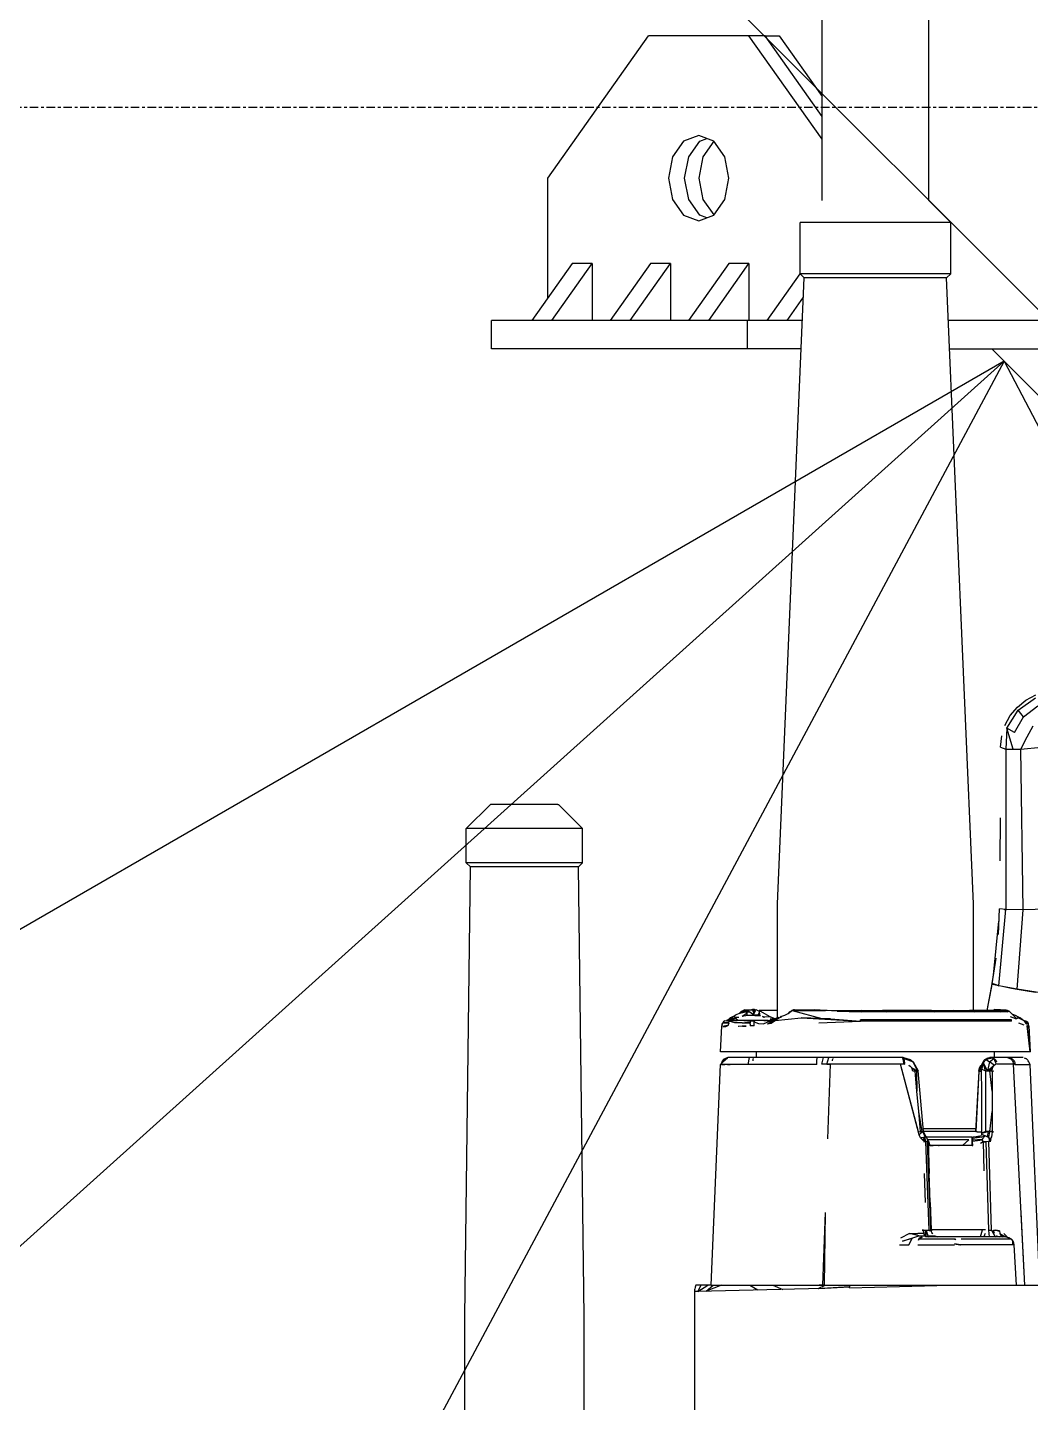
# Model space of a CAD drawing. Header units: millimetres. Extents: x -57554 to 16546, y 2142 to 98430.
# Drawn here: x -46032.6 to -45680, y 25269.2 to 25752.5 of the extents above; entities that cross this region are included whole.
import ezdxf

# ---------------------------------------------------------------- set-up
doc = ezdxf.new("R2010")
doc.units = ezdxf.units.MM
doc.linetypes.add('DXK_LINE_DOT3', pattern=[5.9187, 2.979, -0.9799, 0.9799, -0.9799])
doc.layers.add('S-Z2-A_TEXTUAL_ANNOTATION', color=7, linetype='Continuous')

msp = doc.modelspace()

# ---------------------------------------------------------------- linework, layer by layer
at = {"color": 2, "linetype": 'Continuous'}
for p, q in [((-45753.26, 25691.68), (-45753.26, 25755.66)), ((-45715.77, 25691.68), (-45715.78, 25755.66)), ((-45849.67, 25699.55), (-45814.31, 25749.55)), ((-45773.3, 25749.55), (-45814.31, 25749.55)), ((-45753.26, 25713.21), (-45778.96, 25749.55)), ((-45773.3, 25749.55), (-45768.31, 25749.55)), ((-45753.26, 25721.21), (-45773.3, 25749.55)), ((-45768.31, 25749.55), (-45753.26, 25728.27)), ((-45801.94, 25712.54), (-45805.82, 25707.05)), ((-45796.64, 25714.55), (-45801.94, 25712.54)), ((-45800.16, 25707.05), (-45796.28, 25712.54)), ((-45791.33, 25712.54), (-45796.64, 25714.55)), ((-45796.28, 25712.54), (-45793.81, 25713.48)), ((-45791.31, 25712.51), (-45795.17, 25707.05)), ((-45787.45, 25707.05), (-45791.33, 25712.54)), ((-45805.82, 25707.05), (-45807.24, 25699.55)), ((-45801.59, 25699.55), (-45800.16, 25707.05)), ((-45795.17, 25707.05), (-45796.59, 25699.55)), ((-45786.03, 25699.55), (-45787.45, 25707.05)), ((-45849.67, 25657.55), (-45849.67, 25699.55)), ((-45807.24, 25699.55), (-45805.82, 25692.05)), ((-45800.16, 25692.05), (-45801.59, 25699.55)), ((-45796.59, 25699.55), (-45795.17, 25692.05)), ((-45787.45, 25692.05), (-45786.03, 25699.55)), ((-45805.82, 25692.05), (-45801.94, 25686.56)), ((-45796.28, 25686.56), (-45800.16, 25692.05)), ((-45795.17, 25692.05), (-45791.31, 25686.6)), ((-45791.33, 25686.56), (-45787.45, 25692.05)), ((-45708.03, 25683.95), (-45715.89, 25691.79)), ((-45801.94, 25686.56), (-45796.64, 25684.55)), ((-45796.64, 25684.55), (-45791.33, 25686.56)), ((-45793.81, 25685.63), (-45796.28, 25686.56)), ((-45761.01, 25665.95), (-45761.01, 25683.95)), ((-45708.44, 25683.95), (-45761.01, 25683.95)), ((-45708.03, 25683.95), (-45708.44, 25683.95)), ((-45708.03, 25665.95), (-45708.03, 25683.95)), ((-45841.18, 25669.55), (-45855.33, 25649.55)), ((-45848.25, 25649.55), (-45834.11, 25669.55)), ((-45834.11, 25669.55), (-45841.18, 25669.55)), ((-45834.11, 25669.55), (-45834.11, 25649.55)), ((-45813.61, 25669.55), (-45827.75, 25649.55)), ((-45820.68, 25649.55), (-45806.54, 25669.55)), ((-45806.54, 25669.55), (-45813.61, 25669.55)), ((-45806.54, 25669.55), (-45806.54, 25649.55)), ((-45786.03, 25669.55), (-45800.17, 25649.55)), ((-45793.1, 25649.55), (-45778.96, 25669.55)), ((-45778.96, 25669.55), (-45786.03, 25669.55)), ((-45778.96, 25669.55), (-45778.96, 25649.55)), ((-45772.59, 25649.55), (-45761.01, 25665.94)), ((-45768.96, 25444.45), (-45759.5, 25664.45)), ((-45761.01, 25665.95), (-45759.5, 25664.45)), ((-45708.03, 25665.95), (-45761.01, 25665.95)), ((-45709.81, 25664.45), (-45759.5, 25664.45)), ((-45709.6, 25664.45), (-45709.81, 25664.45)), ((-45709.54, 25664.45), (-45709.6, 25664.45)), ((-45709.54, 25664.45), (-45708.03, 25665.95)), ((-45700.07, 25444.45), (-45709.54, 25664.45)), ((-45765.52, 25649.55), (-45759.79, 25657.67)), ((-45869.52, 25639.55), (-45869.52, 25649.55)), ((-45760.14, 25649.55), (-45869.52, 25649.55)), ((-45779.52, 25639.55), (-45779.52, 25649.55)), ((-45630.14, 25649.55), (-45708.9, 25649.55)), ((-45760.57, 25639.55), (-45869.52, 25639.55)), ((-45708.47, 25639.55), (-45630.57, 25639.55)), ((-45693.52, 25639.55), (-45673.52, 25619.55)), ((-45681.57, 25516.12), (-45678.13, 25517.95)), ((-45688.29, 25506.27), (-45684.33, 25512.59)), ((-45687.09, 25510.64), (-45684.6, 25513.65)), ((-45684.6, 25513.65), (-45681.57, 25516.12)), ((-45684.33, 25512.59), (-45678.2, 25516.93)), ((-45682.44, 25510.21), (-45684.33, 25512.59)), ((-45682.44, 25510.21), (-45677.34, 25514.1)), ((-45688.95, 25507.21), (-45687.09, 25510.64)), ((-45685.56, 25504.76), (-45682.44, 25510.21)), ((-45690.51, 25499.6), (-45690.1, 25503.48)), ((-45688.29, 25506.27), (-45688.61, 25498.83)), ((-45686.06, 25498.81), (-45688.29, 25506.27)), ((-45685.56, 25504.76), (-45688.29, 25506.27)), ((-45683.4, 25498.79), (-45681.13, 25503.14)), ((-45681.13, 25503.14), (-45679.07, 25507.07)), ((-45690.51, 25499.6), (-45688.61, 25498.83)), ((-45688.61, 25498.83), (-45688.68, 25442.47)), ((-45688.61, 25498.83), (-45683.4, 25498.79)), ((-45683.4, 25498.79), (-45676.28, 25499.49)), ((-45682.55, 25442.42), (-45683.4, 25498.79)), ((-45878.4, 25470.95), (-45869.88, 25479.45)), ((-45848.09, 25479.45), (-45869.88, 25479.45)), ((-45847.83, 25479.45), (-45848.09, 25479.45)), ((-45847.05, 25479.45), (-45847.83, 25479.45)), ((-45846.33, 25479.45), (-45847.05, 25479.45)), ((-45846.15, 25479.45), (-45846.33, 25479.45)), ((-45846.15, 25479.45), (-45845.97, 25479.45)), ((-45845.97, 25479.45), (-45837.44, 25470.95)), ((-45690.69, 25474.75), (-45690.8, 25459.65)), ((-45878.4, 25458.95), (-45878.4, 25470.95)), ((-45837.73, 25470.95), (-45878.4, 25470.95)), ((-45837.44, 25470.95), (-45837.73, 25470.95)), ((-45837.44, 25458.95), (-45837.44, 25470.95)), ((-45878.9, 25299.45), (-45876.9, 25457.45)), ((-45876.9, 25457.45), (-45878.4, 25458.95)), ((-45837.73, 25458.95), (-45878.4, 25458.95)), ((-45838.94, 25457.45), (-45876.9, 25457.45)), ((-45838.94, 25457.45), (-45837.44, 25458.95)), ((-45836.94, 25299.45), (-45838.94, 25457.45)), ((-45837.44, 25458.95), (-45837.73, 25458.95)), ((-45768.96, 25404.38), (-45768.96, 25444.45)), ((-45700.07, 25406.96), (-45700.07, 25444.45)), ((-45691.27, 25433.71), (-45690.92, 25442.75)), ((-45691.14, 25415.69), (-45688.68, 25442.47)), ((-45688.68, 25442.47), (-45690.92, 25442.75)), ((-45689.28, 25442.54), (-45688.68, 25442.47)), ((-45682.55, 25442.42), (-45688.68, 25442.47)), ((-45684.68, 25414.47), (-45682.55, 25442.42)), ((-45674.13, 25442.62), (-45682.55, 25442.42)), ((-45692.98, 25419.41), (-45691.11, 25438.4)), ((-45693.45, 25416.41), (-45692.06, 25425.39)), ((-45693.44, 25416.44), (-45692.06, 25425.39)), ((-45695.21, 25406.96), (-45693.45, 25416.38)), ((-45693.49, 25416.17), (-45693.45, 25416.4)), ((-45693.48, 25416.22), (-45693.45, 25416.41)), ((-45692.89, 25416.09), (-45693.45, 25416.38)), ((-45693.45, 25416.38), (-45693.32, 25416.26)), ((-45691.75, 25415.89), (-45693.44, 25416.44)), ((-45693.32, 25416.26), (-45692.89, 25416.09)), ((-45692.16, 25415.88), (-45692.89, 25416.09)), ((-45691.15, 25415.64), (-45692.16, 25415.88)), ((-45691.75, 25415.89), (-45691.14, 25415.69)), ((-45695.2, 25406.96), (-45693.58, 25415.7)), ((-45695.2, 25406.96), (-45693.62, 25415.47)), ((-45689.87, 25415.37), (-45691.15, 25415.64)), ((-45684.68, 25414.47), (-45691.14, 25415.69)), ((-45688.35, 25415.07), (-45689.87, 25415.37)), ((-45686.61, 25414.75), (-45688.35, 25415.07)), ((-45684.69, 25414.42), (-45686.61, 25414.75)), ((-45682.6, 25414.07), (-45684.69, 25414.42)), ((-45675.76, 25413.08), (-45684.68, 25414.47)), ((-45680.4, 25413.72), (-45682.6, 25414.07)), ((-45678.11, 25413.37), (-45680.4, 25413.72)), ((-45782.47, 25405.86), (-45781.54, 25406.78)), ((-45782.17, 25406), (-45780.95, 25406.98)), ((-45780.24, 25406.7), (-45782.17, 25406)), ((-45782.17, 25406), (-45780.02, 25406.53)), ((-45781.54, 25406.78), (-45780.95, 25406.98)), ((-45781.54, 25406.78), (-45780.95, 25406.98)), ((-45780.95, 25406.98), (-45780.4, 25407.17)), ((-45780.4, 25407.17), (-45780.95, 25406.98)), ((-45780.95, 25406.98), (-45779.38, 25406.95)), ((-45780.4, 25407.17), (-45777.74, 25407.34)), ((-45779.38, 25406.95), (-45780.4, 25407.17)), ((-45779.38, 25406.95), (-45780.24, 25406.7)), ((-45780.24, 25406.7), (-45780.02, 25406.53)), ((-45780.02, 25406.53), (-45779.75, 25406.04)), ((-45780, 25406.48), (-45778.68, 25406.48)), ((-45779.76, 25406.84), (-45778.87, 25406.62)), ((-45778.55, 25407.16), (-45779.38, 25406.95)), ((-45779.37, 25406.96), (-45777.01, 25405.35)), ((-45777.74, 25407.34), (-45778.55, 25407.16)), ((-45778.54, 25407.17), (-45777.69, 25407.19)), ((-45778.54, 25407.17), (-45778.22, 25407.18)), ((-45778.35, 25407.21), (-45777.72, 25407.27)), ((-45778.22, 25407.18), (-45777.69, 25407.19)), ((-45777.36, 25407.38), (-45777.74, 25407.34)), ((-45777.66, 25407.13), (-45777.74, 25407.34)), ((-45777.36, 25407.38), (-45777.66, 25407.13)), ((-45777.66, 25407.13), (-45777.54, 25406.63)), ((-45777.54, 25406.63), (-45777.36, 25407.38)), ((-45777.54, 25406.63), (-45777.39, 25405.95)), ((-45777.54, 25406.63), (-45777.3, 25405.96)), ((-45777.3, 25405.96), (-45777.36, 25407.38)), ((-45776.65, 25407.13), (-45777.36, 25407.38)), ((-45777.36, 25407.38), (-45776.84, 25406.64)), ((-45776.98, 25407.34), (-45777.36, 25407.38)), ((-45777.3, 25405.96), (-45776.84, 25406.64)), ((-45777.12, 25405.92), (-45776.84, 25406.64)), ((-45776.98, 25407.34), (-45776.62, 25407.23)), ((-45776.84, 25406.64), (-45776.65, 25407.13)), ((-45776.65, 25407.13), (-45776.62, 25407.23)), ((-45776.62, 25407.23), (-45776.54, 25407.31)), ((-45776.54, 25407.31), (-45776.29, 25407.22)), ((-45776.29, 25407.22), (-45776.07, 25407.13)), ((-45776.07, 25407.13), (-45775.59, 25406.93)), ((-45775.59, 25406.93), (-45775.11, 25406.72)), ((-45775.26, 25406.55), (-45775.54, 25406.08)), ((-45768.96, 25406.96), (-45775.37, 25406.96)), ((-45775.26, 25406.55), (-45775.07, 25406.7)), ((-45775.05, 25405.09), (-45775.26, 25406.55)), ((-45771.49, 25404.82), (-45775.07, 25406.7)), ((-45765.21, 25405.99), (-45764.12, 25406.7)), ((-45764.73, 25406.53), (-45765.21, 25405.99)), ((-45764.73, 25406.53), (-45763.74, 25406.95)), ((-45764.12, 25406.7), (-45763.74, 25406.95)), ((-45764.05, 25406.82), (-45763.78, 25407.13)), ((-45763.78, 25407.13), (-45763.14, 25407.34)), ((-45763.78, 25407.13), (-45763.42, 25407.16)), ((-45755.89, 25407.17), (-45763.74, 25406.95)), ((-45763.74, 25406.95), (-45763.42, 25407.16)), ((-45763.74, 25406.95), (-45752.08, 25406.98)), ((-45763.74, 25406.95), (-45753.4, 25404.19)), ((-45763.14, 25407.34), (-45762.93, 25407.38)), ((-45762.93, 25407.38), (-45751.45, 25407.1)), ((-45758.9, 25407.26), (-45751.45, 25407.1)), ((-45747.92, 25406.78), (-45755.89, 25407.17)), ((-45752.06, 25406.98), (-45739.4, 25407.14)), ((-45751.45, 25407.1), (-45747.63, 25407.04)), ((-45747.92, 25406.78), (-45739.49, 25406.98)), ((-45747.92, 25406.78), (-45739.56, 25406.48)), ((-45688.09, 25406.48), (-45739.56, 25406.48)), ((-45739.49, 25406.98), (-45730.71, 25406.48)), ((-45739.4, 25407.14), (-45730.9, 25406.96)), ((-45714.76, 25406.96), (-45731.98, 25406.96)), ((-45714.76, 25406.96), (-45706.57, 25406.98)), ((-45713.83, 25406.48), (-45706.57, 25406.98)), ((-45712.09, 25406.96), (-45707.06, 25407.14)), ((-45707.06, 25407.14), (-45701.4, 25406.96)), ((-45706.57, 25406.98), (-45699.81, 25406.48)), ((-45692.29, 25406.96), (-45701.4, 25406.96)), ((-45693.66, 25406.96), (-45692.67, 25406.96)), ((-45693.38, 25406.96), (-45692.96, 25407.13)), ((-45692.49, 25407.31), (-45692.96, 25407.13)), ((-45692.96, 25407.13), (-45692.74, 25407.22)), ((-45692.49, 25407.31), (-45692.74, 25407.22)), ((-45692.74, 25407.22), (-45692.09, 25407.22)), ((-45692.67, 25406.96), (-45688.76, 25406.98)), ((-45692.42, 25407.23), (-45692.49, 25407.31)), ((-45692.42, 25407.23), (-45692.05, 25407.34)), ((-45690.48, 25407.17), (-45692.42, 25407.23)), ((-45692.05, 25407.34), (-45691.67, 25407.38)), ((-45692.05, 25407.34), (-45689.97, 25407.11)), ((-45691.63, 25406.96), (-45689.57, 25407.14)), ((-45691.29, 25407.34), (-45688.64, 25407.17)), ((-45690.68, 25406.48), (-45688.76, 25406.98)), ((-45689.57, 25407.14), (-45688.76, 25406.98)), ((-45688.08, 25406.98), (-45688.76, 25406.98)), ((-45688.64, 25407.17), (-45688.08, 25406.98)), ((-45688.64, 25407.17), (-45688.08, 25406.98)), ((-45688.08, 25406.98), (-45688.09, 25406.48)), ((-45688.09, 25406.48), (-45687.49, 25406.78)), ((-45688.08, 25406.98), (-45687.49, 25406.78)), ((-45687.49, 25406.78), (-45688.08, 25406.98)), ((-45687.49, 25406.78), (-45684.88, 25404.2)), ((-45789, 25392.45), (-45788.53, 25401.51)), ((-45788.53, 25401.51), (-45788.17, 25402.6)), ((-45788.37, 25401.98), (-45788.33, 25402.19)), ((-45788.33, 25402.19), (-45788.24, 25402.48)), ((-45788.17, 25402.6), (-45788.24, 25402.48)), ((-45788.2, 25401.42), (-45788.14, 25401.42)), ((-45787.92, 25402.99), (-45788.17, 25402.6)), ((-45788.17, 25402.6), (-45787.72, 25402.64)), ((-45788.17, 25402.6), (-45787.73, 25402.63)), ((-45786.13, 25401.83), (-45788.14, 25401.42)), ((-45788.14, 25401.42), (-45787.73, 25401.4)), ((-45787.43, 25403.33), (-45787.92, 25402.99)), ((-45787.73, 25402.63), (-45787.34, 25402.67)), ((-45787.73, 25401.4), (-45787.05, 25401.38)), ((-45785.88, 25402.69), (-45787.72, 25402.64)), ((-45787.72, 25402.64), (-45787.34, 25402.67)), ((-45787.43, 25403.33), (-45786.83, 25403.45)), ((-45785.61, 25403.1), (-45787.34, 25402.67)), ((-45787.34, 25402.67), (-45785.88, 25402.69)), ((-45787.05, 25401.38), (-45786.13, 25401.83)), ((-45772.26, 25403.45), (-45786.83, 25403.45)), ((-45786.63, 25403.45), (-45785.54, 25404.36)), ((-45785.54, 25404.36), (-45786.58, 25403.45)), ((-45785.14, 25404.48), (-45786.52, 25403.45)), ((-45786.43, 25403.45), (-45784.68, 25404.38)), ((-45785.01, 25403.8), (-45786.2, 25403.45)), ((-45786.13, 25401.83), (-45786.03, 25402.27)), ((-45786.12, 25403.45), (-45785.25, 25403.36)), ((-45785.61, 25403.54), (-45786.06, 25403.45)), ((-45786.03, 25402.27), (-45785.88, 25402.69)), ((-45786.02, 25403.45), (-45785.61, 25403.54)), ((-45785.61, 25403.54), (-45785.01, 25403.8)), ((-45783.99, 25402.67), (-45785.61, 25403.1)), ((-45785.54, 25404.36), (-45785.26, 25404.51)), ((-45785.14, 25404.48), (-45785.54, 25404.36)), ((-45784.99, 25404.65), (-45785.26, 25404.51)), ((-45785.25, 25403.36), (-45783.16, 25403.45)), ((-45784.68, 25404.38), (-45785.14, 25404.48)), ((-45785.01, 25403.8), (-45784.23, 25404.09)), ((-45784.75, 25404.77), (-45784.99, 25404.65)), ((-45784.82, 25404.41), (-45784.99, 25404.65)), ((-45784.99, 25404.65), (-45784.15, 25404.2)), ((-45784.75, 25404.77), (-45783.65, 25405.33)), ((-45784.33, 25404.86), (-45784.75, 25404.77)), ((-45784.23, 25404.09), (-45784.68, 25404.38)), ((-45784.15, 25404.2), (-45784.6, 25404.34)), ((-45784.6, 25404.34), (-45783.89, 25404.12)), ((-45783.65, 25405.33), (-45784.33, 25404.86)), ((-45783.85, 25404.7), (-45784.33, 25404.86)), ((-45784.15, 25404.2), (-45783.72, 25404.59)), ((-45784.15, 25404.2), (-45783.71, 25404.58)), ((-45784.15, 25404.2), (-45783.89, 25404.12)), ((-45781.36, 25402.6), (-45783.99, 25402.67)), ((-45783.89, 25404.12), (-45783.4, 25404.28)), ((-45783.41, 25404.33), (-45783.85, 25404.7)), ((-45783.85, 25404.7), (-45782.51, 25404.64)), ((-45782.17, 25406), (-45783.65, 25405.33)), ((-45783.3, 25404.06), (-45783.41, 25404.31)), ((-45783.18, 25403.85), (-45783.3, 25404.06)), ((-45783.04, 25403.68), (-45783.18, 25403.85)), ((-45782.89, 25403.56), (-45783.04, 25403.68)), ((-45782.73, 25403.48), (-45782.89, 25403.56)), ((-45782.65, 25401.42), (-45782.8, 25401.42)), ((-45782.56, 25403.45), (-45782.73, 25403.48)), ((-45781.3, 25401.46), (-45782.65, 25401.42)), ((-45778.58, 25402.48), (-45782.6, 25402.63)), ((-45781.36, 25402.6), (-45778.53, 25402.99)), ((-45781.36, 25402.6), (-45778.58, 25402.48)), ((-45781.3, 25405), (-45779.75, 25406.04)), ((-45781.3, 25405), (-45779.5, 25405.35)), ((-45779.92, 25401.51), (-45781.3, 25401.46)), ((-45781.29, 25401.48), (-45779.92, 25401.53)), ((-45780.8, 25403.45), (-45778.45, 25403.33)), ((-45779.75, 25406.04), (-45779.7, 25405.36)), ((-45779.7, 25405.36), (-45779.5, 25405.35)), ((-45779.5, 25405.35), (-45778.78, 25405.35)), ((-45778.78, 25405.35), (-45778.31, 25405.35)), ((-45778.78, 25405.35), (-45775.05, 25405.09)), ((-45778.53, 25402.99), (-45778.58, 25402.48)), ((-45778.58, 25402.19), (-45778.58, 25402.48)), ((-45778.58, 25402.19), (-45778.56, 25401.89)), ((-45778.56, 25401.89), (-45778.55, 25401.58)), ((-45778.07, 25401.61), (-45778.55, 25401.58)), ((-45778.45, 25403.33), (-45778.53, 25402.99)), ((-45777.77, 25403.27), (-45778.46, 25403.27)), ((-45778.35, 25403.45), (-45778.45, 25403.33)), ((-45778.31, 25405.35), (-45775.9, 25405.35)), ((-45778.31, 25405.35), (-45775.05, 25405.09)), ((-45777.61, 25401.64), (-45778.07, 25401.61)), ((-45777.07, 25403.27), (-45777.77, 25403.27)), ((-45777.18, 25401.65), (-45777.61, 25401.64)), ((-45777.39, 25405.95), (-45777.3, 25405.96)), ((-45777.3, 25405.96), (-45777.21, 25405.95)), ((-45777.21, 25405.95), (-45777.12, 25405.92)), ((-45777.18, 25402.41), (-45777.13, 25402.96)), ((-45777.18, 25402.16), (-45777.18, 25402.41)), ((-45777.18, 25401.91), (-45777.18, 25402.16)), ((-45777.18, 25401.65), (-45777.18, 25401.91)), ((-45777.13, 25402.96), (-45777.05, 25403.32)), ((-45777.13, 25402.96), (-45775.59, 25402.37)), ((-45775.91, 25405.33), (-45777.11, 25405.35)), ((-45777.11, 25405.35), (-45775.05, 25405.09)), ((-45775.36, 25403.45), (-45777.05, 25403.32)), ((-45777.05, 25403.32), (-45776.96, 25403.45)), ((-45775.05, 25405.09), (-45775.91, 25405.33)), ((-45775.54, 25406.08), (-45775.9, 25405.35)), ((-45775.9, 25405.35), (-45775.05, 25405.09)), ((-45775.59, 25402.37), (-45774.02, 25402.33)), ((-45775.54, 25406.08), (-45775.05, 25405.09)), ((-45773.52, 25404.62), (-45774.23, 25404.84)), ((-45774.23, 25404.84), (-45771.49, 25404.82)), ((-45774.23, 25404.84), (-45773.72, 25404.68)), ((-45774.02, 25402.33), (-45772.43, 25402.89)), ((-45773.79, 25403.45), (-45772.35, 25403.3)), ((-45773.72, 25404.68), (-45773.52, 25404.62)), ((-45772.47, 25402.28), (-45768.74, 25404.48)), ((-45772.47, 25402.28), (-45771.11, 25402.56)), ((-45768.74, 25404.48), (-45772.43, 25402.89)), ((-45772.35, 25403.3), (-45769, 25404.37)), ((-45772.26, 25403.45), (-45771.74, 25403.5)), ((-45771.5, 25404.03), (-45771.32, 25403.99)), ((-45771.5, 25404.03), (-45770.63, 25403.85)), ((-45770.13, 25404.18), (-45771.49, 25404.82)), ((-45770.41, 25403.92), (-45771.32, 25403.99)), ((-45771.32, 25403.99), (-45770.63, 25403.85)), ((-45768.74, 25404.48), (-45771.11, 25402.56)), ((-45771.11, 25402.56), (-45769.71, 25403.42)), ((-45770.13, 25404.18), (-45769.8, 25404.11)), ((-45769.71, 25403.42), (-45760.58, 25404.4)), ((-45769.71, 25403.42), (-45768.47, 25404.36)), ((-45768.47, 25404.36), (-45768.74, 25404.48)), ((-45768.47, 25404.36), (-45768.14, 25404.49)), ((-45768.14, 25404.49), (-45767.81, 25404.63)), ((-45768.1, 25404.51), (-45768.05, 25404.7)), ((-45768.05, 25404.7), (-45768.1, 25404.51)), ((-45767.81, 25404.86), (-45768.05, 25404.7)), ((-45768.05, 25404.7), (-45767.69, 25404.68)), ((-45767.81, 25404.86), (-45766.36, 25405.32)), ((-45767.48, 25404.77), (-45767.81, 25404.86)), ((-45767.81, 25404.63), (-45767.48, 25404.77)), ((-45766.36, 25405.32), (-45765.21, 25405.99)), ((-45750.25, 25404.11), (-45760.58, 25404.4)), ((-45760.58, 25404.4), (-45739.72, 25403.27)), ((-45754.35, 25402.65), (-45739.72, 25403.27)), ((-45750.25, 25404.11), (-45739.72, 25403.27)), ((-45739.72, 25403.27), (-45739.71, 25403.57)), ((-45686.64, 25403.27), (-45739.72, 25403.27)), ((-45739.71, 25403.57), (-45739.71, 25403.72)), ((-45686.7, 25403.72), (-45739.71, 25403.72)), ((-45695.02, 25403.27), (-45694.72, 25403.72)), ((-45694.8, 25403.27), (-45694.4, 25403.72)), ((-45687.92, 25403.45), (-45694.64, 25403.45)), ((-45693.95, 25403.72), (-45692.69, 25403.45)), ((-45691.98, 25403.32), (-45693.67, 25403.45)), ((-45691.98, 25403.32), (-45692.07, 25403.45)), ((-45691.97, 25403.27), (-45691.98, 25403.32)), ((-45690.69, 25403.45), (-45690.59, 25403.33)), ((-45690.59, 25403.33), (-45688.31, 25403.45)), ((-45690.59, 25403.33), (-45690.57, 25403.27)), ((-45685.14, 25404.12), (-45687, 25404.72)), ((-45686.67, 25403.57), (-45686.7, 25403.72)), ((-45686.66, 25403.42), (-45686.67, 25403.57)), ((-45686.64, 25403.27), (-45686.66, 25403.42)), ((-45686.56, 25405.85), (-45685.4, 25405.33)), ((-45685.4, 25405.33), (-45684.28, 25404.77)), ((-45685.14, 25404.12), (-45684.23, 25404.4)), ((-45684.88, 25404.2), (-45685.14, 25404.12)), ((-45684.04, 25404.65), (-45684.88, 25404.2)), ((-45684.88, 25404.2), (-45684.23, 25404.4)), ((-45684.28, 25404.77), (-45684.04, 25404.65)), ((-45684.23, 25404.4), (-45684.04, 25404.65)), ((-45684.23, 25404.4), (-45682.36, 25403.42)), ((-45684.2, 25402.66), (-45682.37, 25402.01)), ((-45684.04, 25404.65), (-45683.78, 25404.51)), ((-45683.78, 25404.51), (-45683.49, 25404.36)), ((-45683.49, 25404.36), (-45682.36, 25403.42)), ((-45682.36, 25403.42), (-45681.81, 25402.89)), ((-45682.36, 25403.42), (-45681.75, 25403.32)), ((-45682.35, 25403.45), (-45682.3, 25403.45)), ((-45682.35, 25403.45), (-45681.75, 25403.32)), ((-45682.3, 25403.45), (-45681.75, 25403.32)), ((-45682.24, 25403.45), (-45681.6, 25403.33)), ((-45681.33, 25402.33), (-45681.81, 25402.89)), ((-45681.75, 25403.32), (-45681.25, 25402.96)), ((-45681.6, 25403.33), (-45681.11, 25402.99)), ((-45681.52, 25402.28), (-45681.33, 25402.33)), ((-45681.33, 25402.33), (-45681.13, 25402.37)), ((-45681.22, 25401.64), (-45681.28, 25401.65)), ((-45681.28, 25401.65), (-45680.8, 25401.65)), ((-45680.89, 25402.43), (-45681.25, 25402.96)), ((-45681.13, 25402.37), (-45681.25, 25402.96)), ((-45681.25, 25402.96), (-45680.94, 25402.41)), ((-45681.16, 25401.61), (-45681.22, 25401.64)), ((-45681.1, 25401.58), (-45681.16, 25401.61)), ((-45681.11, 25402.99), (-45680.84, 25402.45)), ((-45680.14, 25392.45), (-45681.1, 25401.58)), ((-45681.09, 25401.46), (-45680.89, 25401.42)), ((-45680.89, 25401.42), (-45681.09, 25401.41)), ((-45680.84, 25402.45), (-45680.96, 25402.54)), ((-45680.94, 25402.41), (-45680.89, 25402.43)), ((-45680.94, 25402.41), (-45680.87, 25402.16)), ((-45680.89, 25402.43), (-45680.84, 25402.45)), ((-45680.89, 25401.42), (-45680.84, 25401.42)), ((-45680.87, 25402.16), (-45680.83, 25401.91)), ((-45680.84, 25402.45), (-45680.79, 25402.48)), ((-45680.84, 25401.42), (-45680.61, 25401.46)), ((-45680.83, 25401.91), (-45680.8, 25401.65)), ((-45680.64, 25401.89), (-45680.82, 25402.46)), ((-45680.7, 25402.19), (-45680.79, 25402.48)), ((-45680.64, 25401.89), (-45680.7, 25402.19)), ((-45680.61, 25401.58), (-45680.64, 25401.89)), ((-45680.51, 25401.51), (-45680.61, 25401.58)), ((-45680.61, 25401.58), (-45680.14, 25392.45)), ((-45680.03, 25392.45), (-45680.51, 25401.51)), ((-45680.03, 25392.45), (-45789, 25392.45)), ((-45776.34, 25390.45), (-45776.34, 25392.45)), ((-45692.69, 25390.45), (-45692.69, 25392.44)), ((-45792.31, 25310.45), (-45788.92, 25388.06)), ((-45788.92, 25388.06), (-45786.43, 25390.45)), ((-45755.09, 25388.06), (-45788.92, 25388.06)), ((-45788.53, 25388.69), (-45788.9, 25388.09)), ((-45788.68, 25388.06), (-45788.19, 25388.06)), ((-45788.53, 25388.69), (-45786.49, 25390.4)), ((-45786.51, 25390.37), (-45788.53, 25388.69)), ((-45788.53, 25388.69), (-45788.42, 25388.99)), ((-45788.42, 25388.99), (-45788.28, 25389.27)), ((-45788.28, 25389.27), (-45788.1, 25389.53)), ((-45788.15, 25388.06), (-45787.47, 25388.06)), ((-45788.1, 25389.53), (-45787.89, 25389.76)), ((-45787.89, 25389.76), (-45787.65, 25389.96)), ((-45787.65, 25389.96), (-45787.39, 25390.14)), ((-45787.39, 25390.14), (-45787.11, 25390.27)), ((-45787.11, 25390.27), (-45786.82, 25390.37)), ((-45786.82, 25390.37), (-45786.44, 25390.45)), ((-45786.51, 25388.06), (-45785.63, 25388.06)), ((-45786.24, 25390.45), (-45786.43, 25390.45)), ((-45785.85, 25390.45), (-45786.24, 25390.45)), ((-45724.71, 25390.45), (-45785.82, 25390.45)), ((-45779.22, 25388.06), (-45778.73, 25390.45)), ((-45777.46, 25389.27), (-45777.45, 25389.53)), ((-45777.45, 25389.53), (-45777.44, 25389.76)), ((-45777.44, 25389.76), (-45777.43, 25389.96)), ((-45777.43, 25389.96), (-45777.41, 25390.14)), ((-45755.09, 25388.69), (-45755.08, 25388.99)), ((-45755.09, 25388.38), (-45755.09, 25388.69)), ((-45755.09, 25388.06), (-45755.09, 25388.38)), ((-45755.08, 25388.99), (-45755.07, 25389.27)), ((-45755.07, 25389.27), (-45755.06, 25389.53)), ((-45755.06, 25389.53), (-45755.05, 25389.76)), ((-45755.05, 25389.76), (-45755.04, 25389.96)), ((-45755.04, 25389.96), (-45755.03, 25390.14)), ((-45755.03, 25390.14), (-45755.01, 25390.27)), ((-45755.01, 25390.27), (-45755, 25390.37)), ((-45755, 25390.37), (-45754.98, 25390.43)), ((-45753.31, 25388.07), (-45752.78, 25390.45)), ((-45751.56, 25388.08), (-45753.31, 25388.07)), ((-45751.56, 25388.08), (-45750.9, 25390.45)), ((-45751.56, 25388.08), (-45750.27, 25388.08)), ((-45749.84, 25388.08), (-45751.56, 25388.08)), ((-45751.18, 25361.87), (-45750.27, 25388.08)), ((-45751.18, 25361.87), (-45750.27, 25388.08)), ((-45724.18, 25388.08), (-45750.27, 25388.08)), ((-45749.66, 25389.54), (-45749.72, 25389.28)), ((-45749.59, 25389.77), (-45749.66, 25389.54)), ((-45749.52, 25389.97), (-45749.59, 25389.77)), ((-45749.43, 25390.14), (-45749.52, 25389.97)), ((-45719.14, 25363.27), (-45725.7, 25388.08)), ((-45719.38, 25364.35), (-45725.7, 25388.08)), ((-45725.01, 25390.45), (-45724.49, 25388.08)), ((-45724.19, 25388.4), (-45725.01, 25390.45)), ((-45724.51, 25390.28), (-45725.01, 25390.45)), ((-45725.01, 25390.45), (-45724.58, 25390.37)), ((-45724.71, 25390.45), (-45724.64, 25390.43)), ((-45724.58, 25390.37), (-45724.64, 25390.43)), ((-45724.64, 25390.43), (-45722.29, 25389.73)), ((-45724.51, 25390.28), (-45724.58, 25390.37)), ((-45724.51, 25390.28), (-45724.45, 25390.14)), ((-45724.49, 25388.08), (-45724.19, 25388.4)), ((-45724.39, 25389.97), (-45724.45, 25390.14)), ((-45724.45, 25390.14), (-45721.25, 25388.98)), ((-45724.39, 25389.97), (-45724.44, 25390.1)), ((-45724.34, 25389.77), (-45724.39, 25389.97)), ((-45724.3, 25389.54), (-45724.34, 25389.77)), ((-45724.26, 25389.28), (-45724.3, 25389.54)), ((-45724.23, 25389), (-45724.26, 25389.28)), ((-45724.2, 25388.71), (-45724.23, 25389)), ((-45724.19, 25388.4), (-45724.2, 25388.71)), ((-45722.72, 25387.72), (-45722.31, 25387.37)), ((-45721.74, 25386.87), (-45722.72, 25387.72)), ((-45722.31, 25387.37), (-45721.74, 25386.87)), ((-45722.29, 25389.73), (-45721.25, 25388.98)), ((-45721.74, 25386.87), (-45719.76, 25385.8)), ((-45721.74, 25386.87), (-45720.01, 25385.8)), ((-45721.32, 25385.72), (-45721.74, 25386.87)), ((-45720.68, 25388.02), (-45721.25, 25388.98)), ((-45721.25, 25388.98), (-45719.51, 25385.8)), ((-45719.76, 25385.8), (-45721.25, 25388.98)), ((-45720.64, 25387.87), (-45720.68, 25388.02)), ((-45697.92, 25386.84), (-45697.44, 25387.69)), ((-45697.59, 25386.33), (-45697.48, 25386.92)), ((-45697.34, 25387.48), (-45697.48, 25386.92)), ((-45697.44, 25387.69), (-45697.22, 25387.8)), ((-45697.14, 25388.01), (-45697.34, 25387.48)), ((-45697.14, 25388.01), (-45696.91, 25388.51)), ((-45697.12, 25386.36), (-45696.55, 25388.43)), ((-45697.03, 25386.94), (-45697.12, 25386.36)), ((-45696.75, 25387.95), (-45697.03, 25386.94)), ((-45696.91, 25388.51), (-45696.64, 25388.96)), ((-45696.55, 25388.43), (-45696.75, 25387.95)), ((-45696.64, 25388.96), (-45696.55, 25389.07)), ((-45696.55, 25389.07), (-45696.33, 25389.37)), ((-45696.55, 25388.43), (-45696.29, 25388.9)), ((-45695.13, 25385.8), (-45696.55, 25388.43)), ((-45695.85, 25385.8), (-45696.55, 25388.43)), ((-45696.33, 25389.37), (-45695.98, 25389.73)), ((-45696.29, 25388.9), (-45696.13, 25389.12)), ((-45696.29, 25388.9), (-45696.16, 25389.07)), ((-45696.16, 25389.07), (-45695.98, 25389.34)), ((-45696.13, 25389.12), (-45695.98, 25389.34)), ((-45695.98, 25389.73), (-45695.58, 25390.03)), ((-45695.98, 25389.34), (-45695.62, 25389.72)), ((-45693.34, 25390.37), (-45695.62, 25389.72)), ((-45695.62, 25389.72), (-45695.22, 25390.03)), ((-45695.62, 25389.72), (-45694.42, 25388.98)), ((-45695.58, 25390.03), (-45695.16, 25390.26)), ((-45695.22, 25390.03), (-45693.34, 25390.37)), ((-45694.81, 25390.26), (-45695.22, 25390.03)), ((-45695.16, 25390.26), (-45694.71, 25390.4)), ((-45694.42, 25388.98), (-45695.13, 25385.8)), ((-45695.13, 25385.8), (-45692.78, 25387.73)), ((-45693.28, 25386.88), (-45695.13, 25385.8)), ((-45694.36, 25390.4), (-45694.81, 25390.26)), ((-45694.81, 25390.26), (-45693.34, 25390.37)), ((-45694.71, 25390.4), (-45694.25, 25390.45)), ((-45694.42, 25388.98), (-45692.84, 25390.15)), ((-45692.78, 25387.73), (-45694.42, 25388.98)), ((-45694.36, 25390.4), (-45693.89, 25390.45)), ((-45694.27, 25385.8), (-45693.28, 25386.88)), ((-45682.61, 25390.45), (-45694.25, 25390.45)), ((-45693.46, 25385.81), (-45693.28, 25386.88)), ((-45693.34, 25390.37), (-45693.08, 25390.28)), ((-45693.28, 25386.88), (-45692.78, 25387.73)), ((-45693.08, 25390.28), (-45692.84, 25390.15)), ((-45693.08, 25390.28), (-45692.83, 25390.14)), ((-45692.84, 25390.15), (-45692.05, 25388.08)), ((-45692.83, 25390.14), (-45692.59, 25389.97)), ((-45692.78, 25387.74), (-45692.05, 25388.08)), ((-45692.78, 25387.73), (-45692.05, 25388.08)), ((-45692.59, 25389.97), (-45692.38, 25389.77)), ((-45692.38, 25389.77), (-45692.19, 25389.54)), ((-45692.19, 25389.54), (-45692.03, 25389.28)), ((-45692.03, 25389.28), (-45691.89, 25389)), ((-45685.93, 25388.08), (-45691.7, 25388.08)), ((-45688.11, 25390.43), (-45687.8, 25390.37)), ((-45687.87, 25390.45), (-45687.56, 25390.43)), ((-45687.8, 25390.37), (-45687.5, 25390.28)), ((-45687.56, 25390.43), (-45687.26, 25390.37)), ((-45687.5, 25390.28), (-45687.22, 25390.14)), ((-45687.26, 25390.37), (-45686.96, 25390.27)), ((-45687.22, 25390.14), (-45686.95, 25389.97)), ((-45686.96, 25390.27), (-45686.68, 25390.14)), ((-45686.71, 25389.77), (-45686.95, 25389.97)), ((-45686.49, 25389.54), (-45686.71, 25389.77)), ((-45686.68, 25390.14), (-45686.42, 25389.96)), ((-45686.31, 25389.28), (-45686.49, 25389.54)), ((-45686.42, 25389.96), (-45686.19, 25389.76)), ((-45686.31, 25389.28), (-45686.16, 25389)), ((-45686.19, 25389.76), (-45685.98, 25389.53)), ((-45686.16, 25389), (-45686.05, 25388.71)), ((-45686.05, 25388.71), (-45685.97, 25388.4)), ((-45685.98, 25389.53), (-45685.8, 25389.27)), ((-45685.94, 25388.24), (-45685.76, 25388.07)), ((-45681.95, 25310.45), (-45685.93, 25388.08)), ((-45685.93, 25388.08), (-45685.76, 25388.07)), ((-45685.8, 25389.27), (-45685.65, 25388.99)), ((-45685.65, 25388.99), (-45685.54, 25388.69)), ((-45685.54, 25388.69), (-45685.47, 25388.38)), ((-45685.47, 25388.38), (-45685.44, 25388.06)), ((-45685.44, 25388.06), (-45680.4, 25388.06)), ((-45682.61, 25390.45), (-45682.51, 25390.43)), ((-45682.22, 25390.37), (-45681.92, 25390.27)), ((-45681.92, 25390.27), (-45681.64, 25390.14)), ((-45681.38, 25389.96), (-45681.64, 25390.14)), ((-45681.14, 25389.76), (-45681.38, 25389.96)), ((-45680.93, 25389.53), (-45681.14, 25389.76)), ((-45680.76, 25389.27), (-45680.93, 25389.53)), ((-45680.61, 25388.99), (-45680.76, 25389.27)), ((-45680.5, 25388.69), (-45680.61, 25388.99)), ((-45680.12, 25388.06), (-45680.5, 25388.69)), ((-45680.13, 25388.06), (-45680.43, 25388.38)), ((-45676.73, 25310.45), (-45680.11, 25388.06)), ((-45720.01, 25385.8), (-45721.32, 25385.72)), ((-45720.57, 25385.72), (-45721.32, 25385.72)), ((-45720.57, 25385.72), (-45720.01, 25385.8)), ((-45719.91, 25378.59), (-45720.57, 25385.72)), ((-45719.76, 25385.8), (-45720.01, 25385.8)), ((-45720.01, 25385.8), (-45719.91, 25378.59)), ((-45720.01, 25385.8), (-45719.75, 25385.8)), ((-45719.51, 25385.8), (-45719.76, 25385.8)), ((-45719.51, 25385.8), (-45719.75, 25385.8)), ((-45717.64, 25364.43), (-45719.51, 25385.8)), ((-45698.12, 25385.71), (-45699.24, 25364.35)), ((-45699.18, 25364.34), (-45698.07, 25385.72)), ((-45698.14, 25385.71), (-45697.92, 25386.84)), ((-45698.07, 25385.72), (-45698.12, 25385.71)), ((-45698.07, 25385.72), (-45697.64, 25385.72)), ((-45697.64, 25385.72), (-45697.59, 25386.33)), ((-45697.64, 25385.72), (-45697.16, 25385.72)), ((-45697.16, 25385.72), (-45697.12, 25386.36)), ((-45697.13, 25378.59), (-45697.16, 25385.72)), ((-45697.12, 25386.36), (-45695.85, 25385.8)), ((-45695.85, 25385.8), (-45695.81, 25364.43)), ((-45695.85, 25385.8), (-45695.06, 25385.8)), ((-45695.85, 25385.8), (-45695.13, 25385.8)), ((-45695.13, 25385.8), (-45694.27, 25385.8)), ((-45695.06, 25385.8), (-45694.27, 25385.8)), ((-45693.46, 25385.81), (-45694.27, 25385.8)), ((-45693.46, 25385.75), (-45694.27, 25385.8)), ((-45694.27, 25385.8), (-45693.46, 25385.72)), ((-45693.46, 25378.59), (-45694.27, 25385.8)), ((-45693.46, 25385.72), (-45693.46, 25385.81)), ((-45693.46, 25385.72), (-45693.04, 25385.72)), ((-45693.46, 25385.72), (-45693.46, 25378.59)), ((-45693.04, 25385.72), (-45693.1, 25385.72)), ((-45719.26, 25371.49), (-45719.91, 25378.59)), ((-45697.11, 25371.47), (-45697.13, 25378.59)), ((-45693.46, 25378.59), (-45693.46, 25371.49)), ((-45718.12, 25364.43), (-45719.26, 25371.49)), ((-45718.62, 25364.41), (-45719.26, 25371.49)), ((-45697.09, 25364.35), (-45697.11, 25371.47)), ((-45694.25, 25364.43), (-45693.46, 25371.49)), ((-45693.46, 25371.49), (-45693.47, 25364.35)), ((-45719.38, 25364.35), (-45718.62, 25364.41)), ((-45719.14, 25363.27), (-45719.38, 25364.35)), ((-45718.12, 25364.43), (-45719.14, 25363.27)), ((-45719.14, 25363.27), (-45717.88, 25364.43)), ((-45718.63, 25362.26), (-45719.14, 25363.27)), ((-45718.12, 25364.43), (-45718.62, 25364.41)), ((-45717.88, 25364.43), (-45718.12, 25364.43)), ((-45717.88, 25364.43), (-45718.12, 25364.43)), ((-45717.64, 25364.43), (-45717.88, 25364.43)), ((-45717.64, 25364.43), (-45717.88, 25364.43)), ((-45717.06, 25362.6), (-45717.88, 25364.43)), ((-45699.18, 25365.45), (-45717.73, 25365.45)), ((-45699.23, 25364.45), (-45717.65, 25364.45)), ((-45716.93, 25362.98), (-45717.64, 25364.43)), ((-45716.93, 25362.98), (-45717.06, 25362.6)), ((-45717.04, 25362.67), (-45716.93, 25362.98)), ((-45716.93, 25362.98), (-45716.15, 25361.67)), ((-45699.18, 25364.34), (-45699.24, 25364.35)), ((-45698.76, 25364.35), (-45699.18, 25364.34)), ((-45698.02, 25362.78), (-45699.04, 25362.57)), ((-45698.76, 25364.35), (-45697.09, 25364.35)), ((-45698.02, 25362.78), (-45697.2, 25363.03)), ((-45697.11, 25363.43), (-45697.2, 25363.03)), ((-45695.97, 25362.98), (-45697.13, 25362.44)), ((-45697.11, 25363.43), (-45697.08, 25363.85)), ((-45695.97, 25362.98), (-45697.11, 25363.43)), ((-45697.08, 25363.85), (-45697.09, 25364.35)), ((-45695.81, 25364.43), (-45697.08, 25363.85)), ((-45697.08, 25363.85), (-45695.03, 25364.43)), ((-45696.94, 25361.73), (-45695.97, 25362.98)), ((-45695.97, 25362.98), (-45695.32, 25362.67)), ((-45695.15, 25362.59), (-45695.97, 25362.98)), ((-45695.03, 25364.43), (-45695.81, 25364.43)), ((-45695.81, 25364.43), (-45694.98, 25364.43)), ((-45695.03, 25364.43), (-45695.15, 25362.59)), ((-45694.25, 25364.43), (-45695.03, 25364.43)), ((-45694.98, 25364.43), (-45694.25, 25364.43)), ((-45694.68, 25362.37), (-45694.25, 25364.43)), ((-45693.47, 25364.38), (-45694.25, 25364.43)), ((-45694.25, 25364.43), (-45693.47, 25364.35)), ((-45693.47, 25364.41), (-45694.25, 25364.43)), ((-45693.54, 25363.37), (-45693.72, 25362.54)), ((-45693.47, 25364.35), (-45693.54, 25363.37)), ((-45693.47, 25364.35), (-45693.02, 25364.35)), ((-45693.02, 25364.35), (-45693.1, 25364.35)), ((-45718.63, 25362.26), (-45717.06, 25362.6)), ((-45717.14, 25362.37), (-45718.63, 25362.26)), ((-45717.87, 25361.38), (-45718.63, 25362.26)), ((-45717.87, 25361.38), (-45717.14, 25362.37)), ((-45717.87, 25361.38), (-45717.12, 25361.38)), ((-45717.64, 25360.89), (-45716.89, 25360.89)), ((-45717.37, 25362.06), (-45717.14, 25361.93)), ((-45717.26, 25362.22), (-45717.14, 25362.16)), ((-45717.04, 25362.67), (-45717.14, 25362.37)), ((-45717.06, 25362.6), (-45717.14, 25362.37)), ((-45717.14, 25362.37), (-45717, 25361.23)), ((-45717.12, 25361.38), (-45717.14, 25362.37)), ((-45717.12, 25361.38), (-45717, 25361.23)), ((-45717, 25361.23), (-45716.92, 25361.07)), ((-45716.19, 25360.88), (-45716.92, 25361.07)), ((-45716.92, 25361.07), (-45716.77, 25360.9)), ((-45716.89, 25360.89), (-45716.92, 25361.07)), ((-45716.77, 25360.9), (-45716.89, 25360.9)), ((-45716.77, 25360.9), (-45716.89, 25360.9)), ((-45715.57, 25329.81), (-45716.77, 25360.9)), ((-45700.46, 25362.45), (-45716.62, 25362.45)), ((-45716.19, 25360.88), (-45715.98, 25360.85)), ((-45714.99, 25329.83), (-45716.19, 25360.88)), ((-45716.17, 25361.7), (-45715.91, 25361.57)), ((-45716.16, 25360.88), (-45715.98, 25360.85)), ((-45716.1, 25361.42), (-45716.15, 25361.67)), ((-45715.98, 25360.85), (-45716.15, 25361.67)), ((-45715.98, 25360.85), (-45716.1, 25361.42)), ((-45716.06, 25361.33), (-45715.85, 25361.01)), ((-45715.89, 25360.99), (-45716.05, 25361.16)), ((-45715.98, 25360.85), (-45715.58, 25349.72)), ((-45715.58, 25349.72), (-45715.98, 25360.85)), ((-45715.93, 25360.28), (-45715.98, 25360.83)), ((-45715.89, 25360.99), (-45715.93, 25360.28)), ((-45715.2, 25339.5), (-45715.93, 25360.28)), ((-45715.93, 25360.28), (-45715.79, 25359.81)), ((-45701.69, 25361.57), (-45715.91, 25361.57)), ((-45715.49, 25359.56), (-45715.89, 25360.99)), ((-45715.85, 25361.01), (-45715.68, 25360.67)), ((-45715.79, 25359.81), (-45715.49, 25359.56)), ((-45715.77, 25360.57), (-45715.77, 25360.85)), ((-45715.68, 25360.67), (-45715.55, 25360.31)), ((-45715.55, 25360.31), (-45715.47, 25359.94)), ((-45715.47, 25359.94), (-45715.43, 25359.56)), ((-45715.43, 25359.56), (-45715, 25359.56)), ((-45700.52, 25359.56), (-45715.43, 25359.56)), ((-45715, 25359.56), (-45714.22, 25359.56)), ((-45712.35, 25359.56), (-45712.05, 25359.56)), ((-45703.85, 25359.56), (-45701.69, 25361.57)), ((-45700.52, 25360.31), (-45700.51, 25360.67)), ((-45700.52, 25359.94), (-45700.52, 25360.31)), ((-45700.52, 25359.56), (-45700.52, 25359.94)), ((-45700.52, 25359.56), (-45700.44, 25359.56)), ((-45700.51, 25361.33), (-45700.5, 25361.57)), ((-45700.51, 25361.01), (-45700.51, 25361.33)), ((-45700.51, 25360.67), (-45700.51, 25361.01)), ((-45700.5, 25361.86), (-45700.49, 25362.07)), ((-45700.5, 25361.61), (-45700.5, 25361.86)), ((-45700.49, 25362.07), (-45700.48, 25362.24)), ((-45700.48, 25362.36), (-45700.47, 25362.43)), ((-45700.48, 25362.24), (-45700.48, 25362.36)), ((-45700.44, 25359.56), (-45700.36, 25359.56)), ((-45700.36, 25359.56), (-45700.27, 25359.56)), ((-45700.28, 25362.46), (-45700.31, 25362.04)), ((-45697.13, 25362.44), (-45700.31, 25362.04)), ((-45700.31, 25362.04), (-45700.31, 25361.53)), ((-45700.31, 25361.53), (-45696.94, 25361.73)), ((-45696.82, 25361.44), (-45700.31, 25361.53)), ((-45700.31, 25361.53), (-45700.31, 25360.99)), ((-45696.82, 25361.44), (-45700.31, 25360.99)), ((-45700.27, 25359.57), (-45700.31, 25360.99)), ((-45699.04, 25362.57), (-45700.28, 25362.46)), ((-45699.04, 25362.57), (-45697.13, 25362.44)), ((-45696.57, 25360.8), (-45697.55, 25360.26)), ((-45696.94, 25361.73), (-45696.82, 25361.44)), ((-45696.6, 25360.85), (-45696.94, 25361.73)), ((-45696.6, 25360.85), (-45696.82, 25361.44)), ((-45696.6, 25360.85), (-45695.72, 25360.88)), ((-45695.59, 25360.88), (-45696.6, 25360.85)), ((-45696.57, 25360.8), (-45696.6, 25360.85)), ((-45696.6, 25360.8), (-45696.34, 25350.65)), ((-45695.59, 25360.88), (-45695.72, 25360.88)), ((-45694.33, 25361.08), (-45695.59, 25360.88)), ((-45694.65, 25329.82), (-45695.59, 25360.88)), ((-45695.32, 25362.67), (-45694.68, 25362.37)), ((-45695.15, 25362.59), (-45694.68, 25362.37)), ((-45694.04, 25361.69), (-45694.68, 25362.37)), ((-45694.68, 25362.37), (-45694.23, 25361.38)), ((-45694.29, 25361.24), (-45694.68, 25362.37)), ((-45694.68, 25362.37), (-45694.04, 25361.78)), ((-45694.63, 25360.9), (-45694.33, 25361.08)), ((-45694.35, 25360.89), (-45694.63, 25360.9)), ((-45693.7, 25329.81), (-45694.63, 25360.9)), ((-45694.35, 25360.89), (-45694.33, 25361.08)), ((-45693.88, 25360.89), (-45694.35, 25360.89)), ((-45694.29, 25361.24), (-45694.33, 25361.08)), ((-45694.23, 25361.38), (-45694.29, 25361.24)), ((-45694.02, 25361.76), (-45694.23, 25361.38)), ((-45694.23, 25361.38), (-45693.76, 25361.38)), ((-45694.04, 25361.78), (-45693.72, 25362.54)), ((-45693.72, 25362.54), (-45694.02, 25361.76)), ((-45693.76, 25361.38), (-45694.02, 25361.76)), ((-45716.84, 25339.48), (-45717.23, 25349.73)), ((-45715.2, 25339.5), (-45714.85, 25329.87)), ((-45752.96, 25310.46), (-45752.08, 25335.99)), ((-45752.44, 25310.45), (-45752.08, 25335.99)), ((-45681.95, 25310.45), (-45683.29, 25335.99)), ((-45752.34, 25328.43), (-45752.18, 25328.88)), ((-45752.21, 25329.82), (-45752.3, 25329.56)), ((-45752.29, 25329.75), (-45752.21, 25329.82)), ((-45717.55, 25329.79), (-45718.02, 25329.74)), ((-45718.02, 25329.74), (-45717.55, 25329.79)), ((-45717.55, 25329.82), (-45717.19, 25329.82)), ((-45717.43, 25328.63), (-45717.55, 25329.79)), ((-45717.19, 25329.82), (-45716.83, 25329.82)), ((-45716.84, 25327.54), (-45716.87, 25329.82)), ((-45716.83, 25329.82), (-45716.47, 25329.82)), ((-45716.66, 25327.45), (-45716.74, 25329.82)), ((-45716.34, 25328.63), (-45716.47, 25329.82)), ((-45716.47, 25329.82), (-45714.82, 25329.55)), ((-45716.47, 25329.82), (-45715.57, 25329.81)), ((-45715.57, 25329.81), (-45714.99, 25329.83)), ((-45714.82, 25329.55), (-45715.57, 25329.81)), ((-45714.99, 25329.83), (-45714.82, 25329.55)), ((-45714.85, 25329.87), (-45714.82, 25329.55)), ((-45695.84, 25329.87), (-45714.85, 25329.87)), ((-45714.75, 25329.24), (-45714.82, 25329.55)), ((-45714.64, 25328.94), (-45714.75, 25329.24)), ((-45714.49, 25328.65), (-45714.64, 25328.94)), ((-45697.61, 25327.45), (-45696.91, 25329.87)), ((-45694.35, 25327.45), (-45694.65, 25329.82)), ((-45694.65, 25329.82), (-45693.7, 25329.81)), ((-45693.7, 25329.81), (-45692.44, 25327.45)), ((-45692.64, 25328.63), (-45692.95, 25329.82)), ((-45692.95, 25329.82), (-45692.72, 25329.82)), ((-45692.72, 25329.82), (-45692.49, 25329.82)), ((-45692.49, 25329.82), (-45692.27, 25329.82)), ((-45690.93, 25329.57), (-45692.27, 25329.82)), ((-45692.27, 25329.82), (-45691.95, 25329.74)), ((-45692.27, 25329.79), (-45691.95, 25329.74)), ((-45691.95, 25329.74), (-45691.65, 25329.66)), ((-45691.65, 25329.66), (-45691.38, 25329.57)), ((-45691.38, 25329.57), (-45690.93, 25329.57)), ((-45690.93, 25329.57), (-45690.8, 25328.56)), ((-45752.4, 25326.62), (-45752.21, 25326.62)), ((-45752.37, 25327.47), (-45752.2, 25327.47)), ((-45726.08, 25324.62), (-45722.8, 25324.62)), ((-45722.55, 25328.66), (-45725.71, 25327.02)), ((-45725.02, 25325.92), (-45719.19, 25327.76)), ((-45721.55, 25326.82), (-45725.02, 25325.92)), ((-45722.8, 25324.62), (-45721.55, 25326.82)), ((-45719.19, 25327.76), (-45722.55, 25328.66)), ((-45722.55, 25328.66), (-45719.55, 25328.56)), ((-45719.64, 25324.61), (-45706.73, 25324.61)), ((-45717.43, 25328.63), (-45719.55, 25328.56)), ((-45719.23, 25326.73), (-45719.4, 25326.29)), ((-45719.4, 25326.29), (-45719.27, 25326.62)), ((-45719.27, 25326.62), (-45718.07, 25327.4)), ((-45719.23, 25326.73), (-45719.27, 25326.62)), ((-45706.37, 25326.63), (-45719.27, 25326.62)), ((-45718.07, 25327.4), (-45719.23, 25326.73)), ((-45719.04, 25327.08), (-45719.23, 25326.73)), ((-45719.19, 25327.76), (-45717.13, 25327.77)), ((-45719.04, 25327.08), (-45718.07, 25327.4)), ((-45717.13, 25327.77), (-45717.43, 25328.63)), ((-45717.13, 25327.77), (-45716.73, 25327.45)), ((-45688.68, 25327.45), (-45716.73, 25327.45)), ((-45716.34, 25328.63), (-45716.02, 25327.77)), ((-45716.02, 25327.77), (-45715.6, 25327.45)), ((-45716.02, 25327.77), (-45713.58, 25327.77)), ((-45714.31, 25328.39), (-45714.49, 25328.65)), ((-45713.58, 25327.77), (-45712.64, 25327.45)), ((-45706.72, 25324.99), (-45704.86, 25324.61)), ((-45704.56, 25324.61), (-45706.72, 25324.99)), ((-45706.47, 25326.35), (-45706.37, 25326.63)), ((-45706.39, 25326.57), (-45706.47, 25326.35)), ((-45706.37, 25326.63), (-45706.39, 25326.57)), ((-45704.86, 25324.61), (-45704.56, 25324.61)), ((-45685.67, 25324.61), (-45704.86, 25324.61)), ((-45686.98, 25326.57), (-45704.35, 25326.57)), ((-45696.29, 25327.77), (-45696.39, 25327.64)), ((-45696.19, 25327.95), (-45696.29, 25327.77)), ((-45696.11, 25328.16), (-45696.19, 25327.95)), ((-45696.03, 25328.39), (-45696.11, 25328.16)), ((-45695.97, 25328.65), (-45696.03, 25328.39)), ((-45692.44, 25327.45), (-45691.91, 25327.77)), ((-45691.91, 25327.77), (-45690.94, 25327.45)), ((-45690.8, 25328.56), (-45690.32, 25327.76)), ((-45690.8, 25328.56), (-45688.73, 25327.45)), ((-45689.8, 25327.45), (-45690.32, 25327.76)), ((-45690.32, 25327.76), (-45689.82, 25327.45)), ((-45688.23, 25327.4), (-45689.39, 25328.63)), ((-45688.38, 25327.43), (-45688.68, 25327.45)), ((-45686.65, 25326.57), (-45688.68, 25327.45)), ((-45688.01, 25327.36), (-45688.38, 25327.43)), ((-45688.01, 25327.36), (-45687.65, 25327.24)), ((-45687.65, 25327.24), (-45687.31, 25327.08)), ((-45687.31, 25327.08), (-45686.99, 25326.87)), ((-45686.99, 25326.87), (-45686.7, 25326.63)), ((-45686.65, 25326.57), (-45686.98, 25326.57)), ((-45686.7, 25326.63), (-45686.65, 25326.57)), ((-45686.45, 25326.35), (-45686.7, 25326.63)), ((-45686.45, 25326.35), (-45686.65, 25326.57)), ((-45686.23, 25326.04), (-45686.45, 25326.35)), ((-45686.15, 25324.61), (-45686.23, 25326.04)), ((-45686.23, 25326.04), (-45685.91, 25325.36)), ((-45686.05, 25325.71), (-45686.23, 25326.04)), ((-45685.91, 25325.36), (-45686.05, 25325.71)), ((-45685.67, 25324.61), (-45685.91, 25325.36)), ((-45684.93, 25310.45), (-45685.67, 25324.61)), ((-45752.53, 25322.95), (-45752.26, 25322.95)), ((-45797.83, 25309.74), (-45797.97, 25309)), ((-45797.6, 25310.45), (-45797.83, 25309.74)), ((-45792.31, 25310.45), (-45797.6, 25310.45)), ((-45796.91, 25308.27), (-45793.37, 25310.45)), ((-45796.91, 25308.27), (-45795.76, 25310.45)), ((-45788.63, 25310.45), (-45793.98, 25308.34)), ((-45793.98, 25308.34), (-45791.56, 25310.45)), ((-45792.31, 25310.45), (-45792, 25310.45)), ((-45792, 25310.45), (-45791.81, 25310.45)), ((-45791.81, 25310.45), (-45541.44, 25310.45)), ((-45778.7, 25310.45), (-45775.82, 25308.77)), ((-45770.52, 25310.45), (-45767.08, 25308.98)), ((-45754.62, 25309.27), (-45752.18, 25310.45)), ((-45754.35, 25309.29), (-45743.65, 25309.84)), ((-45752.96, 25310.46), (-45754.31, 25310.45)), ((-45743.65, 25309.84), (-45753.26, 25309.3)), ((-45752.44, 25310.45), (-45752.96, 25310.46)), ((-45743.65, 25310.45), (-45743.65, 25310.15)), ((-45743.65, 25310.15), (-45743.65, 25309.84)), ((-45743.64, 25309.53), (-45743.65, 25309.84)), ((-45743.64, 25309.53), (-45708.48, 25310.45)), ((-45715.77, 25310.26), (-45715.77, 25310.45)), ((-45798.02, 25308.24), (-45797.97, 25309)), ((-45796.96, 25308.27), (-45798.02, 25308.24)), ((-45798.02, 25254.65), (-45798.02, 25308.24)), ((-45753.26, 25309.3), (-45796.91, 25308.27)), ((-45878.9, 25261.81), (-45878.9, 25299.45)), ((-45836.94, 25262.33), (-45836.94, 25299.45))]:
    msp.add_line(p, q, dxfattribs=at)
at = {"color": 1, "linetype": 'DXK_LINE_DOT3'}
msp.add_line((-52169.52, 25724.55), (-39169.52, 25724.55), dxfattribs=at)
at = {"layer": 'S-Z2-A_TEXTUAL_ANNOTATION'}
for p, q in [((-45659.22, 25635.26), (-46012.77, 25988.81)), ((-45689.22, 25635.26), (-46184.19, 25190.29)), ((-45689.22, 25635.26), (-46122.22, 25385.26)), ((-45689.22, 25635.26), (-46012.77, 25030.29)), ((-45689.22, 25635.26), (-45305.67, 24901.71))]:
    msp.add_line(p, q, dxfattribs=at)

doc.saveas('drawing.dxf')
